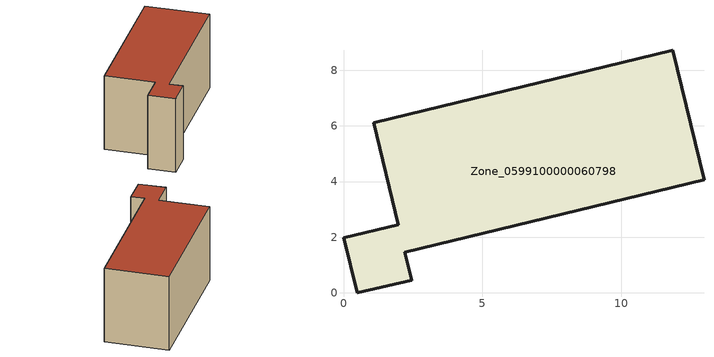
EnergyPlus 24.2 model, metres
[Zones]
Zone_0599100000060798
 floor ground (C_G): 12.97,4.06 2.21,1.45 2.46,0.45 0.49,0 0,1.98 1.97,2.45 1.09,6.11 11.84,8.72 z0
 wall outside (C_F): 0,1.98 0.49,0 2.46,0.45 2.21,1.45 12.97,4.06 11.84,8.72 1.09,6.11 1.97,2.45 0,1.98 z0:5.9
 roof outside (C_R): 11.84,8.72 1.09,6.11 1.97,2.45 0,1.98 0.49,0 2.46,0.45 2.21,1.45 12.97,4.06 z5.9
[BUILDING]
Pand.0599100000060798: North Axis=0; Terrain=City; Loads Convergence Tolerance Value=0.04; Temperature Convergence Tolerance Value=0.4; Solar Distribution=FullExterior; Maximum Number of Warmup Days=25; Minimum Number of Warmup Days=1
[Site:Location]
Rotterdam.The.Hague.AP_ZH_NLD Design_Conditions: Latitude=51.96; Longitude=4.45; Time Zone=1; Elevation=-4.5
[SITE:GROUNDTEMPERATURE:BUILDINGSURFACE]
18, 18, 18, 18, 18, 18, 18, 18, 18, 18, 18, 18
[MATERIAL] Thermal Absorptance=0.9; Solar Absorptance=0.7; Visible Absorptance=0.7
Name | Roughness | Thickness | Conductivity | Density | Specific Heat
G.TI.1975-1991 | MediumSmooth | 0.15 | 0.288461 | 540 | 1210
F.TI.1975-1991 | Rough | 0.3 | 0.230769 | 1920 | 840
R.TI.1975-1991 | MediumRough | 0.2 | 0.153846 | 1500 | 1000
[CONSTRUCTION]
C_G: G.TI.1975-1991
C_F: F.TI.1975-1991
C_R: R.TI.1975-1991
[ZONE]
Zone_0599100000060798: Type=1; Multiplier=1; Ceiling Height=Autocalculate; Volume=Autocalculate; Floor Area=autocalculate; Part of Total Floor Area=Yes
[ZONEINFILTRATION:DESIGNFLOWRATE]
Infil_Zone_0599100000060798: Zone or ZoneList or Space or SpaceList=Zone_0599100000060798; Schedule=AlwaysOn; Design Flow Rate Calculation Method=Flow/Area; Flow Rate per Floor Area=0.003; Constant Term Coefficient=1; Temperature Term Coefficient=0; Velocity Term Coefficient=0; Velocity Squared Term Coefficient=0
[HVACTEMPLATE:ZONE:IDEALLOADSAIRSYSTEM]
Zone_0599100000060798: Maximum Heating Supply Air Temperature=50; Minimum Cooling Supply Air Temperature=13; Maximum Heating Supply Air Humidity Ratio=0.0156; Minimum Cooling Supply Air Humidity Ratio=0.0077; Heating Limit=NoLimit; Cooling Limit=NoLimit; Dehumidification Control Type=ConstantSensibleHeatRatio; Cooling Sensible Heat Ratio=0.7; Dehumidification Setpoint=60; Humidification Control Type=None; Humidification Setpoint=30; Outdoor Air Method=None; Outdoor Air Flow Rate per Person=0.00944; Outdoor Air Flow Rate per Zone Floor Area=0; Outdoor Air Flow Rate per Zone=0; Demand Controlled Ventilation Type=None; Outdoor Air Economizer Type=NoEconomizer; Heat Recovery Type=None; Sensible Heat Recovery Effectiveness=0.7; Latent Heat Recovery Effectiveness=0.65
[ZONECONTROL:THERMOSTAT]
ThermostatControl_Zone_0599100000060798: Zone or ZoneList=Zone_0599100000060798; Control Type Schedule=DualSetpointControlType; Control 1=Thermostat_Zone_0599100000060798; Temperature Difference Between Cutout And Setpoint=0
[THERMOSTATSETPOINT:DUALSETPOINT]
Thermostat_Zone_0599100000060798: Heating Setpoint Temperature Schedule=HeatingSetpoint_Zone_0599100000060798; Cooling Setpoint Temperature Schedule=CoolingSetpoint_Zone_0599100000060798
[SCHEDULE:COMPACT]
HeatingSetpoint_Zone_0599100000060798: Through: 12/31, For: AllDays, Until: 24:00, 21
CoolingSetpoint_Zone_0599100000060798: Through: 12/31, For: AllDays, Until: 24:00, 24
DualSetpointControlType: Through: 12/31, For: AllDays, Until: 24:00, 4
AlwaysOn: Through: 12/31, For: AllDays, Until: 24:00, 1
